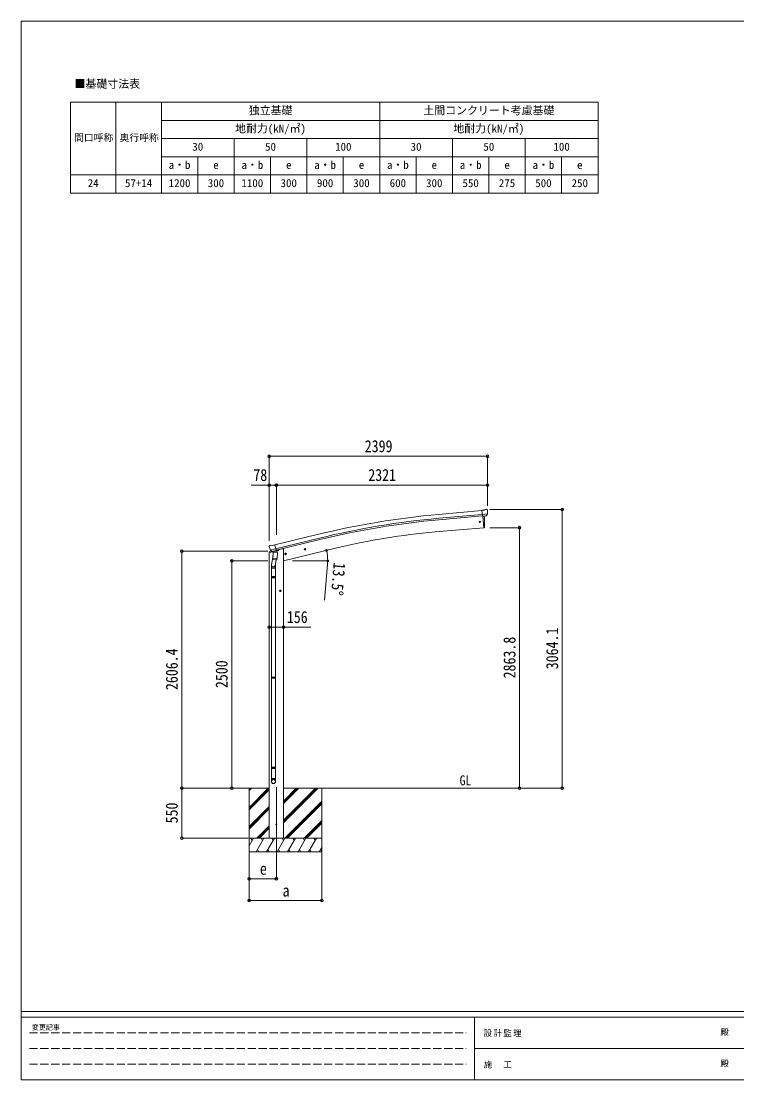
# Model space of a CAD drawing. Units: millimetres at full size, sheet at 1:30. Extents: x -8385 to 8479, y -5853 to 5787.
# Drawn here: x -8385 to -518, y -5853 to 5787 of the extents above; entities that cross this region are included whole.
import ezdxf
from ezdxf.enums import TextEntityAlignment as Align

# ---------------------------------------------------------------- set-up
doc = ezdxf.new("R2010")
doc.units = ezdxf.units.MM
doc.header["$LTSCALE"] = 30
doc.header["$PDMODE"] = 32
doc.header["$PDSIZE"] = 30
doc.linetypes.add('DASHED3', pattern=[4, 3, -1])
for name, color, linetype, lineweight in [('0-0_0', 7, 'Continuous', 9), ('0-1_本体', 4, 'Continuous', 9), ('0-2_部品', 7, 'Continuous', 9), ('0-8_PARTS2', 2, 'Continuous', 9), ('0-A_寸法', 6, 'Continuous', 9), ('0-F_PARTS1', 7, 'Continuous', 18), ('F-0_240', 7, 'Continuous', 9)]:
    doc.layers.add(name, color=color, linetype=linetype, lineweight=lineweight)
doc.styles.add('ＭＳ ゴシック', font='')
doc.styles.get('ＭＳ ゴシック').set_extended_font_data('MS Gothic')

msp = doc.modelspace()

# ---------------------------------------------------------------- linework, layer by layer
at = {"layer": '0-0_0', "color": 6}
for p, q in [((-2437.2, -2645.47), (-2437.2, 418.63)), ((-2906.21, 218.33), (-2906.21, -2645.47))]:
    msp.add_line(p, q, dxfattribs=at)
at = {"layer": '0-0_0'}
for p, q in [((-6254.44, -2645.47), (-5658.1, -2645.47)), ((-5880.35, -2645.47), (-5880.35, -3345.47)), ((-5880.35, -2856.7), (-5669.12, -2645.47)), ((-5880.35, -2672.85), (-5852.97, -2645.47)), ((-5880.35, -2658.71), (-5867.11, -2645.47)), ((-5880.35, -2870.84), (-5658.1, -2648.59)), ((-5880.35, -2884.98), (-5658.1, -2662.74)), ((-5502.6, -2645.47), (-3180.51, -2645.47)), ((-5502.6, -3027.73), (-5120.34, -2645.47)), ((-5502.6, -2999.45), (-5148.62, -2645.47)), ((-5502.6, -3013.59), (-5134.48, -2645.47)), ((-5502.6, -2815.6), (-5332.47, -2645.47)), ((-5502.6, -2801.46), (-5346.61, -2645.47)), ((-5502.6, -2787.32), (-5360.76, -2645.47)), ((-5080.35, -2645.47), (-5080.35, -3345.47)), ((-5486.5, -3195.47), (-5080.35, -2789.33)), ((-5880.35, -3068.83), (-5658.1, -2846.58)), ((-5880.35, -3082.97), (-5658.1, -2860.73)), ((-5880.35, -3097.12), (-5658.1, -2874.87)), ((-5472.35, -3195.47), (-5080.35, -2803.48)), ((-5458.21, -3195.47), (-5080.35, -2817.62)), ((-5274.36, -3195.47), (-5080.35, -3001.46)), ((-5260.22, -3195.47), (-5080.35, -3015.61)), ((-5794.86, -3195.47), (-5658.1, -3058.71)), ((-5780.72, -3195.47), (-5658.1, -3072.86)), ((-5766.58, -3195.47), (-5658.1, -3087)), ((-5246.08, -3195.47), (-5080.35, -3029.75)), ((-5080.35, -3195.47), (-5880.35, -3195.47)), ((-5880.35, -3279.3), (-5831.95, -3195.47)), ((-5846.95, -3221.45), (-5861.96, -3195.47)), ((-5803.09, -3345.47), (-5716.48, -3195.47)), ((-5731.49, -3221.45), (-5746.49, -3195.47)), ((-5687.62, -3345.47), (-5601.01, -3195.47)), ((-5616.02, -3221.45), (-5631.02, -3195.47)), ((-5572.15, -3345.47), (-5485.54, -3195.47)), ((-5500.54, -3221.45), (-5515.55, -3195.47)), ((-5456.68, -3345.47), (-5370.07, -3195.47)), ((-5385.07, -3221.45), (-5400.08, -3195.47)), ((-5341.21, -3345.47), (-5254.6, -3195.47)), ((-5284.6, -3195.47), (-5269.6, -3221.45)), ((-5225.74, -3345.47), (-5139.13, -3195.47)), ((-5154.13, -3221.45), (-5169.13, -3195.47)), ((-5880.35, -3345.47), (-5080.35, -3345.47)), ((-5788.09, -3319.49), (-5773.09, -3345.47)), ((-5672.62, -3319.49), (-5657.62, -3345.47)), ((-5557.15, -3319.49), (-5542.15, -3345.47)), ((-5441.68, -3319.49), (-5426.68, -3345.47)), ((-5326.21, -3319.49), (-5311.21, -3345.47)), ((-5210.74, -3319.49), (-5195.74, -3345.47)), ((-5110.27, -3345.47), (-5080.35, -3293.66)), ((-5095.27, -3319.49), (-5080.27, -3345.47))]:
    msp.add_line(p, q, dxfattribs=at)
at = {"layer": '0-1_本体'}
for p, q in [((-3798.53, 364.53), (-3321.22, 407.85)), ((-3794.63, 321.49), (-3317.51, 364.79)), ((-3793.11, 304.77), (-3315.99, 348.07)), ((-3308.78, 345.92), (-3297.61, 218.31)), ((-5598.08, 28.12), (-5115.23, 145.69)), ((-3835.56, 171.25), (-3297.61, 218.31)), ((-5105.01, 103.71), (-5588.02, -13.8)), ((-5584.07, -30.22), (-5101.04, 87.4)), ((-5658.1, -55.18), (-5658.1, -3195.47)), ((-5522.6, -15.47), (-5556.11, -23.52)), ((-5502.1, -15.47), (-5522.6, -15.47)), ((-5502.6, -145.47), (-4916.93, -4.86)), ((-5502.1, -15.47), (-5502.1, -3195.47))]:
    msp.add_line(p, q, dxfattribs=at)
at = {"layer": '0-1_本体', "color": 6}
msp.add_line((-5502.1, -875.65), (-5658.1, -875.65), dxfattribs=at)
at = {"layer": '0-1_本体'}
for centre, radius, start, end in [((-2984.52, -8604.05), 9005.44, 95.18612, 103.68612), ((-2984.52, -8604.05), 8962.23, 95.18612, 103.68612), ((-2984.52, -8604.05), 8945.44, 95.18612, 103.68612), ((-3190.58, -7197.06), 7396.48, 95.00259, 103.49741)]:
    msp.add_arc(centre, radius, start, end, dxfattribs=at)
at = {"layer": '0-2_部品'}
for p, q in [((-3294.84, 412.29), (-3321.41, 409.97)), ((-3315.75, 345.31), (-3321.41, 409.97)), ((-3258.54, 370), (-3317.46, 364.85)), ((-3294.84, 412.29), (-3283.12, 419.06)), ((-3268.22, 420.64), (-3281.88, 419.45)), ((-3269.8, 350.52), (-3258.86, 369.45)), ((-3259.08, 414.89), (-3264.57, 419.49)), ((-3258.02, 412.85), (-3257.9, 411.51)), ((-3305.79, 346.18), (-3315.75, 345.31)), ((-3308.78, 345.92), (-3297.61, 218.31)), ((-3272.18, 349.12), (-3279.89, 348.44)), ((-3297.61, 218.31), (-3295.56, 218.56)), ((-5659.54, 12.54), (-5659.26, 11.39)), ((-5655.32, 21.11), (-5659.18, 14.82)), ((-5652.22, 23.36), (-5639.04, 26.53)), ((-5624.48, 23.85), (-5637.74, 26.55)), ((-5624.48, 23.85), (-5598.55, 30.08)), ((-5660.67, -55.79), (-5617.96, -45.54)), ((-5660.67, -48.9), (-5660.67, -55.79)), ((-5632.16, -39.69), (-5658.37, -45.99)), ((-5645.49, -27.77), (-5587.98, -13.96)), ((-5628.63, -42.68), (-5645.01, -28.19)), ((-5617.04, -92.2), (-5632.95, -188.37)), ((-5625.92, -43.24), (-5618.4, -41.44)), ((-5625.09, -43.14), (-5623.56, -42.77)), ((-5623.56, -42.77), (-5586.85, -33.96)), ((-5621.72, -43), (-5621.77, -43.74)), ((-5621.02, -44.78), (-5595.2, -51.22)), ((-5614.1, -50.13), (-5618.77, -116.96)), ((-5568.41, -53.32), (-5614.1, -50.13)), ((-5612.32, -46.95), (-5612.55, -50.23)), ((-5592.81, -35.78), (-5593.83, -50.39)), ((-5586.85, -33.96), (-5585.32, -33.59)), ((-5583.77, -31.49), (-5582.83, -31.55)), ((-5582.83, -31.55), (-5569.51, -46.87)), ((-5578.83, -36.15), (-5559.95, -31.61)), ((-5573.08, -120.16), (-5568.41, -53.32)), ((-5569.51, -46.87), (-5569.96, -53.21)), ((-5556.11, -23.44), (-5556.11, -26.75)), ((-5487.79, -73.01), (-5468.35, -68.34)), ((-5483.24, -65.23), (-5485.37, -72.43)), ((-5475.94, -63.48), (-5483.24, -65.23)), ((-5475.73, -80.4), (-5480.4, -60.95)), ((-5470.77, -68.93), (-5475.94, -63.48)), ((-5472.9, -76.12), (-5470.77, -68.93)), ((-5273.87, -21.65), (-5254.42, -16.99)), ((-5269.31, -13.88), (-5271.45, -21.07)), ((-5262.02, -12.12), (-5269.31, -13.88)), ((-5261.81, -29.04), (-5266.48, -9.6)), ((-5256.85, -17.57), (-5262.02, -12.12)), ((-5258.98, -24.76), (-5256.85, -17.57)), ((-5635.1, -225.53), (-5635.1, -191.18)), ((-5589.1, -225.53), (-5635.1, -225.53)), ((-5633.1, -225.53), (-5633.1, -319.53)), ((-5619.63, -129.43), (-5618.76, -116.96)), ((-5619.24, -130.79), (-5619.24, -130.79)), ((-5573.08, -120.16), (-5618.77, -116.96)), ((-5617.79, -131.57), (-5576.09, -134.48)), ((-5581.52, -134.1), (-5592.25, -197.69)), ((-5591.1, -225.53), (-5591.1, -319.53)), ((-5589.1, -190.87), (-5589.1, -225.53)), ((-5573.1, -120.16), (-5573.98, -132.85)), ((-5635.1, -321.53), (-5634.1, -319.53)), ((-5589.1, -321.53), (-5635.1, -321.53)), ((-5589.1, -329.53), (-5635.1, -329.53)), ((-5590.1, -319.53), (-5634.1, -319.53)), ((-5590.1, -331.53), (-5634.1, -331.53)), ((-5633.1, -331.53), (-5633.1, -1425.72)), ((-5591.1, -331.53), (-5591.1, -1425.72)), ((-5589.1, -321.53), (-5590.1, -319.53)), ((-5589.1, -329.53), (-5590.1, -331.53)), ((-5589.1, -321.53), (-5589.1, -329.53)), ((-5536.6, -485.59), (-5536.6, -465.59)), ((-5526.6, -475.59), (-5546.6, -475.59)), ((-5536.6, -468.09), (-5543.1, -471.84)), ((-5543.1, -471.84), (-5543.1, -479.34)), ((-5543.1, -479.34), (-5536.6, -483.1)), ((-5530.1, -471.84), (-5536.6, -468.09)), ((-5635.1, -1427.72), (-5634.1, -1425.72)), ((-5589.1, -1427.72), (-5635.1, -1427.72)), ((-5589.1, -1435.72), (-5635.1, -1435.72)), ((-5590.1, -1425.72), (-5634.1, -1425.72)), ((-5590.1, -1437.72), (-5634.1, -1437.72)), ((-5633.1, -1437.72), (-5633.1, -2415.9)), ((-5591.1, -1437.72), (-5591.1, -2415.9)), ((-5589.1, -1427.72), (-5590.1, -1425.72)), ((-5589.1, -1435.72), (-5590.1, -1437.72)), ((-5589.1, -1427.72), (-5589.1, -1435.72)), ((-5635.1, -2417.9), (-5634.1, -2415.9)), ((-5589.1, -2417.9), (-5635.1, -2417.9)), ((-5589.1, -2425.9), (-5635.1, -2425.9)), ((-5590.1, -2415.9), (-5634.1, -2415.9)), ((-5590.1, -2427.9), (-5634.1, -2427.9)), ((-5633.1, -2427.9), (-5633.1, -2537.9)), ((-5591.1, -2427.9), (-5591.1, -2537.9)), ((-5589.1, -2417.9), (-5590.1, -2415.9)), ((-5589.1, -2425.9), (-5590.1, -2427.9)), ((-5589.1, -2417.9), (-5589.1, -2425.9)), ((-5635.1, -2572.05), (-5635.1, -2537.9)), ((-5589.1, -2537.9), (-5635.1, -2537.9)), ((-5589.1, -2572.05), (-5589.1, -2537.9))]:
    msp.add_line(p, q, dxfattribs=at)
for points in [[(-3258.47, 370.64), (-3258.76, 369.65), (-3258.86, 369.45)], [(-3305.79, 346.18), (-3305.52, 346.11), (-3280.14, 348.33), (-3279.89, 348.44)], [(-5593.12, -35.37), (-5583.4, -33.04), (-5598.55, 30.08)], [(-5645.76, -27.19), (-5645.17, -28.03), (-5645.01, -28.19)], [(-5593.12, -35.37), (-5593.36, -35.52), (-5618.13, -41.47), (-5618.4, -41.44)], [(-5485.37, -72.43), (-5480.2, -77.87), (-5472.9, -76.12)], [(-5271.45, -21.07), (-5266.28, -26.52), (-5258.98, -24.76)], [(-5635.1, -321.53), (-5635.1, -329.53), (-5634.1, -331.53)], [(-5536.6, -483.1), (-5530.1, -479.34), (-5530.1, -471.84)], [(-5635.1, -1427.72), (-5635.1, -1435.72), (-5634.1, -1437.72)], [(-5635.1, -2417.9), (-5635.1, -2425.9), (-5634.1, -2427.9)]]:
    msp.add_lwpolyline(points, dxfattribs=at)
for centre, radius in [((-3343.3, 281.57), 6.5), ((-5478.07, -70.68), 8.5), ((-5478.07, -70.68), 7.7), ((-5478.07, -70.68), 6.5), ((-5264.15, -19.32), 8.5), ((-5264.15, -19.32), 7.7), ((-5264.15, -19.32), 6.5), ((-5536.6, -475.59), 8.5), ((-5536.6, -475.59), 7.7), ((-5536.6, -475.59), 6.5)]:
    msp.add_circle(centre, radius, dxfattribs=at)
at = {"layer": '0-2_部品', "color": 4}
msp.add_circle((-5580.1, -3045.47), 4.5, dxfattribs=at)
at = {"layer": '0-2_部品'}
for centre, radius, start, end in [((-3281.62, 416.46), 3, 95, 120), ((-3267.78, 415.66), 5, 50.00648, 94.99352), ((-3459.53, 393.87), 202.4, 353.4085, 5), ((-4191.38, 274.13), 900, 356.63919, 4.64986), ((-3295.92, 221.54), 3, 277, 356.63919), ((-5462.46, 58.64), 202.4, 193.5, 205.09125), ((-5651.06, 18.5), 5, 103.5, 148.5), ((-5638.34, 23.61), 3, 78.5, 103.5), ((-5657.67, -48.9), 3, 103.5, 180), ((-5625.2, -42.65), 0.5, 248.23754, 283.5), ((-5622.22, -42.96), 0.5, 356, 103.5), ((-5620.77, -43.81), 1, 176, 256), ((-5594.85, -50.25), 1.03, 250.03897, 351.96569), ((-5592.21, -35.86), 0.604, 100.59842, 172.20595), ((-5585.44, -33.11), 0.5, 283.5, 318.76246), ((-5561.11, -26.75), 5, 283.5, 0), ((-5605.1, -191.18), 30, 177.45142, 180), ((-5617.69, -129.6), 1.95, 175.04017, 217.47766), ((-5617.65, -129.57), 2, 217.40962, 266), ((-5575.95, -132.49), 2, 266, 349.46843)]:
    msp.add_arc(centre, radius, start, end, dxfattribs=at)
for centre, major_axis, ratio, start_param, end_param in [((-3272.4, 352.02), (1.62, -2.54), 0.997631, 5.96575902, 6.76218013), ((-3253.69, 416.9), (-15.35, 3.44), 0.101033, 5.97514262, 5.97537366), ((-3261.01, 412.59), (2.71, -1.31), 0.997474, 0.53665673, 1.32256522), ((-3272.45, 352.11), (1.62, -2.54), 0.997631, 5.80419048, 5.89294842), ((-3272.52, 352.22), (-3.5, 2.17), 0.650902, 2.11455212, 2.18736272), ((-5656.62, 13.25), (-1.57, -2.57), 0.99628, 4.71238898, 5.49965061), ((-5626.65, -40.42), (-0.73, -2.92), 0.997631, 5.80419048, 6.60061159), ((-5626.59, -40.2), (2.63, 3.16), 0.650902, 4.09582259, 4.16863319), ((-5626.62, -40.32), (-0.73, -2.92), 0.997631, 0.39023689, 0.47899483), ((-5612.1, -190.87), (23, 0), 0.996195, 2.55602575, 6.56630284), ((-5612.1, -190.87), (21, 0), 0.996195, 2.93491471, 5.95123941), ((-5612.1, -2570.3), (-23, 0), 0.996195, 3.14159265, 6.28318531), ((-5612.1, -2572.05), (-23, 0), 0.996195, 3.14159265, 6.28318531), ((-5612.1, -2572.05), (0, -23.43), 0.981806, 4.71238898, 7.85398163)]:
    msp.add_ellipse(centre, major_axis=major_axis, ratio=ratio, start_param=start_param, end_param=end_param, dxfattribs=at)
msp.add_ellipse((-5612.1, -2572.05), major_axis=(21, 0), ratio=0.996195, dxfattribs=at)
at = {"layer": '0-8_PARTS2'}
msp.add_line((-5580.1, -2636.26), (-5580.1, -3395.47), dxfattribs=at)
at = {"layer": '0-A_寸法'}
for p, q in [((-5658.1, 1002.89), (-5658.1, 686.27)), ((-5658.1, 1002.89), (-3259.1, 1002.89)), ((-3259.1, 1002.89), (-3259.1, 686.27)), ((-5658.1, 686.27), (-5858.1, 686.27)), ((-5658.1, 686.27), (-5658.1, 74.04)), ((-5658.1, 686.27), (-5580.1, 686.27)), ((-5580.1, 686.27), (-5580.1, 138.41)), ((-5580.1, 686.27), (-3259.1, 686.27)), ((-3259.1, 686.27), (-3259.1, 457.26)), ((-2437.2, 418.63), (-3235.04, 418.63)), ((-2906.21, 218.33), (-3235.04, 218.33)), ((-6618.68, -39.07), (-5673.59, -39.07)), ((-6618.68, -2645.47), (-6618.68, -39.07)), ((-6070.71, -145.47), (-5673.59, -145.47)), ((-6070.71, -2645.47), (-6070.71, -145.47)), ((-5401.6, -145.47), (-5014.75, -145.47)), ((-5017.6, -187.93), (-5051.97, -580.43)), ((-5502.1, -875.65), (-5202.1, -875.65)), ((-6618.68, -2645.47), (-5890.56, -2645.47)), ((-6618.68, -3195.47), (-6618.68, -2645.47)), ((-2906.21, -2645.47), (-3235.04, -2645.47)), ((-2437.2, -2645.47), (-2906.21, -2645.47)), ((-6618.68, -3195.47), (-5890.56, -3195.47)), ((-5880.35, -3881.84), (-5880.35, -3352.89)), ((-5880.35, -3641.86), (-5880.35, -3352.89)), ((-5580.1, -3641.86), (-5580.1, -3352.89)), ((-5080.35, -3881.84), (-5080.35, -3352.89)), ((-5580.1, -3641.86), (-5880.35, -3641.86)), ((-5880.35, -3881.84), (-5080.35, -3881.84))]:
    msp.add_line(p, q, dxfattribs=at)
for centre in [(-5029.2, -31.82), (-5015.75, -145.47)]:
    msp.add_circle(centre, 10.62, dxfattribs=at)
for start, end in [(0, 13.5), (354.99678, 0)]:
    msp.add_arc((-5502.6, -145.47), 486.86, start, end, dxfattribs=at)
for p in [(-5658.1, 1002.89), (-3259.1, 1002.89), (-5658.1, 686.27), (-5580.1, 686.27), (-3259.1, 686.27), (-2437.2, 418.63), (-2906.21, 218.33), (-6618.68, -39.07), (-6070.71, -145.47), (-5658.1, -875.65), (-5502.1, -875.65), (-6618.68, -2645.47), (-6070.71, -2645.47), (-2906.21, -2645.47), (-2437.2, -2645.47), (-6618.68, -3195.47), (-5880.35, -3641.86), (-5580.1, -3641.86), (-5880.35, -3881.84), (-5080.35, -3881.84)]:
    msp.add_point(p, dxfattribs=at)
at = {"layer": '0-F_PARTS1'}
for p, q in [((-7843.94, 4896.42), (-2043.94, 4896.42)), ((-7843.94, 4896.42), (-7843.94, 3896.42)), ((-7343.94, 4896.42), (-7343.94, 3896.42)), ((-4443.94, 4896.42), (-4443.94, 3896.42)), ((-6843.94, 4696.42), (-2043.94, 4696.42)), ((-6843.94, 4496.42), (-2043.94, 4496.42)), ((-3643.94, 4496.42), (-3643.94, 3896.42)), ((-6843.94, 4296.42), (-2043.94, 4296.42)), ((-3243.94, 4296.42), (-3243.94, 3896.42)), ((-2443.94, 4296.42), (-2443.94, 3896.42))]:
    msp.add_line(p, q, dxfattribs=at)
for points in [[(-6843.94, 4896.42), (-6843.94, 4696.42), (-6843.94, 4096.42), (-6843.94, 3896.42)], [(-2043.94, 4896.42), (-2043.94, 4296.42), (-2043.94, 3896.42)], [(-6043.94, 4496.42), (-6043.94, 4296.42), (-6043.94, 3896.42)], [(-5243.94, 4496.42), (-5243.94, 4296.42), (-5243.94, 3896.42)], [(-2843.94, 4496.42), (-2843.94, 4096.42), (-2843.94, 3896.42)], [(-6443.94, 4296.42), (-6443.94, 4096.42), (-6443.94, 3896.42)], [(-5643.94, 4296.42), (-5643.94, 4096.42), (-5643.94, 3896.42)], [(-4843.94, 4296.42), (-4843.94, 4096.42), (-4843.94, 3896.42)], [(-4043.94, 4296.42), (-4043.94, 4096.42), (-4043.94, 3896.42)], [(-7843.94, 4096.42), (-6843.94, 4096.42), (-2043.94, 4096.42)], [(-7843.94, 3896.42), (-7343.94, 3896.42), (-4443.94, 3896.42), (-2843.94, 3896.42), (-2043.94, 3896.42)]]:
    msp.add_lwpolyline(points, dxfattribs=at)
at = {"layer": 'F-0_240', "color": 5}
for p, q in [((-8385.45, 5787.34), (-8385.45, -5852.66)), ((-8385.45, 5787.34), (8054.55, 5787.34)), ((-8385.45, -5102.66), (8054.55, -5102.66)), ((-8385.45, -5162.66), (5387.79, -5162.66)), ((-3402.21, -5162.66), (-3402.21, -5852.66)), ((-3402.21, -5507.66), (2747.79, -5507.66)), ((-8385.45, -5852.66), (8054.55, -5852.66))]:
    msp.add_line(p, q, dxfattribs=at)
at = {"layer": 'F-0_240', "color": 4, "linetype": 'DASHED3'}
for p, q in [((-8295.46, -5335.16), (-3492.21, -5335.16)), ((-8295.46, -5507.66), (-3492.21, -5507.66)), ((-8295.46, -5680.16), (-3492.21, -5680.16))]:
    msp.add_line(p, q, dxfattribs=at)

# ---------------------------------------------------------------- texts
at = {"layer": '0-0_0', "style": 'ＭＳ ゴシック', "width": 0.85}
msp.add_text('GL', height=110, dxfattribs=at).set_placement((-3565.4, -2647.91), align=Align.BOTTOM_LEFT)
at = {"layer": '0-A_寸法', "color": 7, "style": 'ＭＳ ゴシック', "width": 0.85}
for s, p in [('2399', (-4608.6, 1008.89)), ('78', (-5833.1, 692.27)), ('2321', (-4569.6, 692.27)), ('156', (-5464.6, -869.65)), ('e', (-5761.6, -3636.86)), ('a', (-5511.6, -3876.84))]:
    msp.add_text(s, height=132, dxfattribs=at).set_placement(p, align=Align.BOTTOM_LEFT)
for s, rotation, p in [('13.5°', 264.997, (-4988.62, -157.85)), ('3064.1', 90, (-2443.2, -1338.42)), ('2863.8', 90, (-2912.21, -1438.57)), ('2606.4', 90, (-6624.68, -1567.27)), ('2500', 90, (-6076.71, -1545.47)), ('550', 90, (-6624.68, -3032.97))]:
    msp.add_text(s, height=132, rotation=rotation, dxfattribs=at).set_placement(p, align=Align.BOTTOM_LEFT)
at = {"layer": '0-F_PARTS1', "style": 'ＭＳ ゴシック'}
for s, height, p in [('■基礎寸法表', 87.98, (-7798.64, 5027.86)), ('独立基礎', 87.98, (-5883.94, 4736.42)), ('土間コンクリート考慮基礎', 87.98, (-3963.94, 4736.42)), ('地耐力(kN/㎡)', 87.98, (-6033.94, 4536.42)), ('地耐力(kN/㎡)', 87.98, (-3633.94, 4536.42)), ('間口呼称', 76.98, (-7803.94, 4443.92)), ('奥行呼称', 76.98, (-7303.94, 4443.92)), ('30', 87.98, (-6503.94, 4336.42)), ('50', 87.98, (-5703.94, 4336.42)), ('100', 87.98, (-4933.94, 4336.42)), ('30', 87.98, (-4103.94, 4336.42)), ('50', 87.98, (-3303.94, 4336.42)), ('100', 87.98, (-2533.94, 4336.42)), ('a・b', 87.98, (-6763.94, 4136.42)), ('e', 87.98, (-6273.94, 4136.42)), ('a・b', 87.98, (-5963.94, 4136.42)), ('e', 87.98, (-5473.94, 4136.42)), ('a・b', 87.98, (-5163.94, 4136.42)), ('e', 87.98, (-4673.94, 4136.42)), ('a・b', 87.98, (-4363.94, 4136.42)), ('e', 87.98, (-3873.94, 4136.42)), ('a・b', 87.98, (-3563.94, 4136.42)), ('e', 87.98, (-3073.94, 4136.42)), ('a・b', 87.98, (-2763.94, 4136.42)), ('e', 87.98, (-2273.94, 4136.42)), ('24', 87.98, (-7653.94, 3936.42)), ('57+14', 87.98, (-7243.94, 3936.42)), ('1200', 87.98, (-6763.94, 3936.42)), ('300', 87.98, (-6333.94, 3936.42)), ('1100', 87.98, (-5963.94, 3936.42)), ('300', 87.98, (-5533.94, 3936.42)), ('900', 87.98, (-5133.94, 3936.42)), ('300', 87.98, (-4733.94, 3936.42)), ('600', 87.98, (-4333.94, 3936.42)), ('300', 87.98, (-3933.94, 3936.42)), ('550', 87.98, (-3533.94, 3936.42)), ('275', 87.98, (-3133.94, 3936.42)), ('500', 87.98, (-2733.94, 3936.42)), ('250', 87.98, (-2333.94, 3936.42))]:
    msp.add_text(s, height=height, dxfattribs=at).set_placement(p, align=Align.BOTTOM_LEFT)
at = {"layer": 'F-0_240', "style": 'ＭＳ ゴシック'}
for s, height, p in [('変更記事', 54.99, (-8268.23, -5320.16)), ('殿', 65.98, (-697.92, -5380.16)), ('殿', 65.98, (-697.92, -5725.16))]:
    msp.add_text(s, height=height, dxfattribs=at).set_placement(p, align=Align.BOTTOM_LEFT)
at = {"layer": 'F-0_240', "char_height": 65.98, "attachment_point": 7, "style": 'ＭＳ ゴシック'}
for s, insert in [('\\T1.17;設計監理', (-3300.89, -5380.16)), ('\\T1.17;施\u3000工', (-3300.89, -5725.16))]:
    msp.add_mtext(s, dxfattribs=dict(at, insert=insert))

doc.saveas('drawing.dxf')
